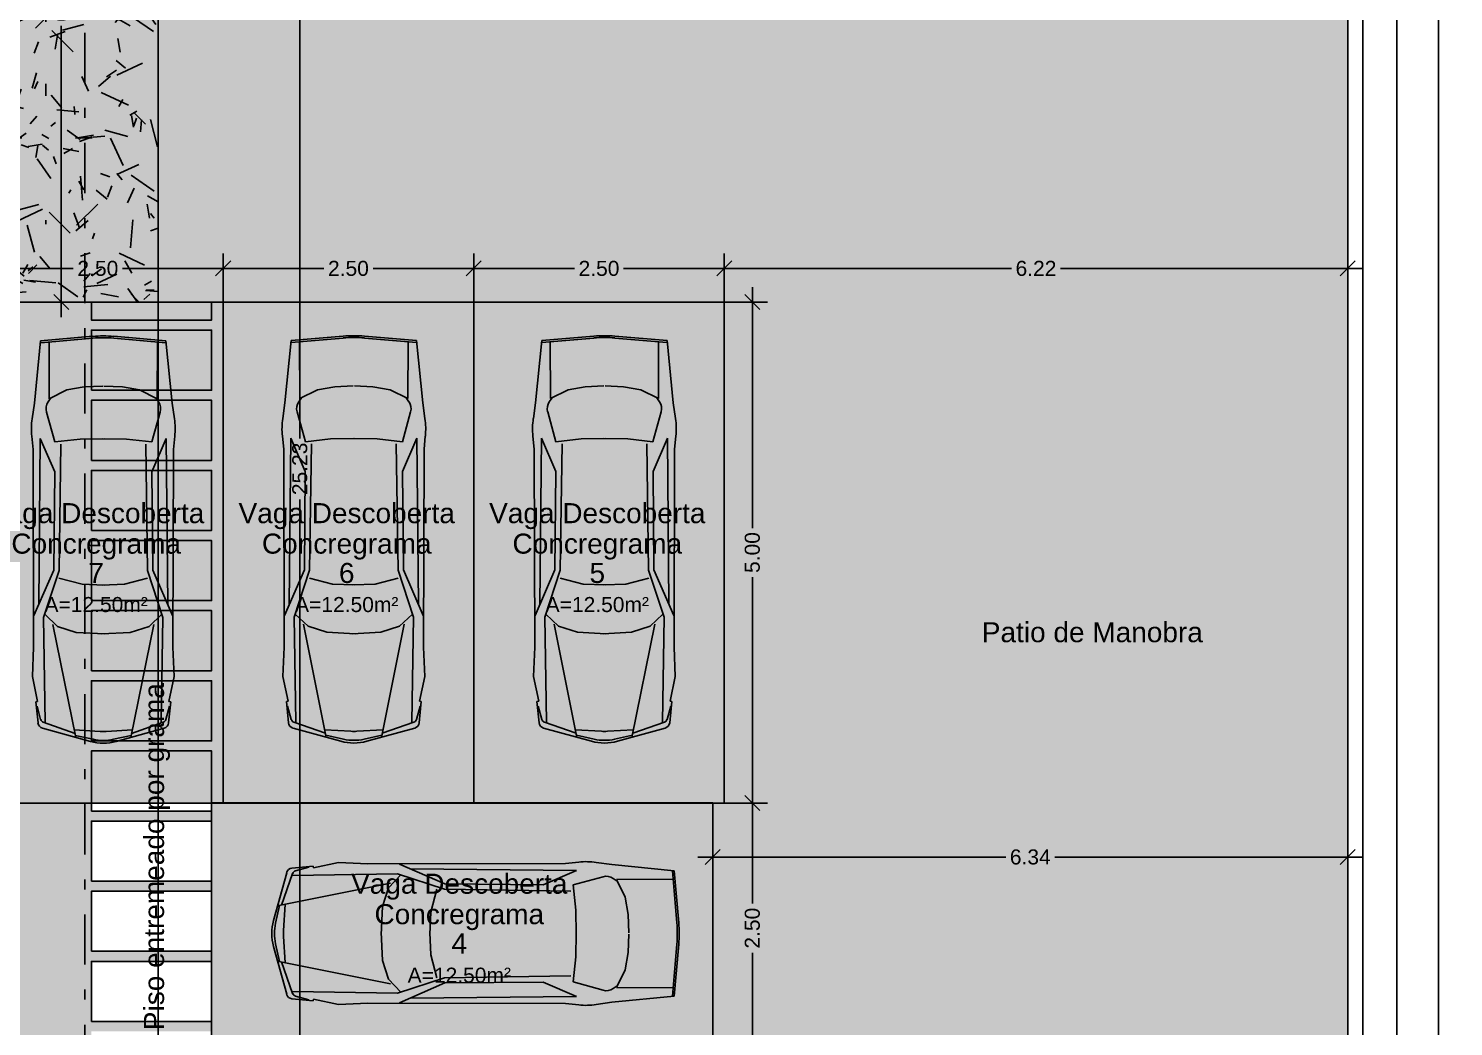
# Model space of a CAD drawing. Extents: x -120 to 1117, y 5 to 675.
# Drawn here: x 20.43 to 34.64, y 103.05 to 113.01 of the extents above; entities that cross this region are included whole.
import ezdxf
from ezdxf.enums import TextEntityAlignment as Align

# ---------------------------------------------------------------- set-up
doc = ezdxf.new("R2010")
doc.units = 0
doc.header["$MEASUREMENT"] = 0
doc.linetypes.add('DASHDOT', pattern=[1, 0.5, -0.25, 0, -0.25])
doc.linetypes.add('HIDDEN', pattern=[0.375, 0.25, -0.125])
doc.layers.get('0').update_dxf_attribs({"linetype": 'CONTINUOUS'})
doc.layers.get('DEFPOINTS').update_dxf_attribs({"linetype": 'CONTINUOUS'})
for name, color, linetype in [('cota', 1, 'CONTINUOUS'), ('moveis', 253, 'CONTINUOUS'), ('muro', 6, 'CONTINUOUS'), ('piso', 4, 'CONTINUOUS'), ('projecao', 4, 'HIDDEN'), ('texto', 7, 'CONTINUOUS'), ('vegetacao', 82, 'CONTINUOUS')]:
    doc.layers.add(name, color=color, linetype=linetype)
doc.styles.get("Standard").update_dxf_attribs({"font": 'arial.ttf'})
doc.dimstyles.new('cotass', dxfattribs={"dimtxt": 0.15, "dimasz": 0.15, "dimexe": 0.15, "dimexo": 0, "dimgap": 0.05, "dimtad": 0, "dimzin": 4, "dimdsep": 46, "dimtxsty": 'Standard', "dimblk": 'OBLIQUE', "dimcen": 0, "dimdle": 0.15, "dimclrd": 256, "dimclrt": 4, "dimadec": 0, "dimazin": 1, "dimtfac": 1, "dimtix": 1, "dimtofl": 0, "dimtmove": 0, "dimatfit": 3, "dimldrblk": 'OPEN30', "dimfxl": 0, "dimtolj": 1, "dimtzin": 0, "dimlwd": -1, "dimarcsym": 0})
pattern_1 = [(0, (1.44, 0.96), (0.88, 1.52), [0.08, -1.34, 0.06, -0.58, 0.12, -1.42]), (5, (0.54, 1.68), (0.787509, 1.554551), [0.16, -1.34, 0.12, -0.58, 0.24, -1.42]), (10, (1.06, 1.78), (0.53784, 1.902295), [0.14, -0.34, 0.18, -1.06, 0.1, -1.32]), (15, (0.7, 1.96), (0.450046, 1.797737), [0.28, -0.34, 0.3, -1.06, 0.22, -1.32]), (20, (0.86, 1.14), (0.889806, 1.473175), [0.16, -1.1, 0.14, -0.82, 0.1, -0.64]), (25, (1.14, 0.86), (0.9972314, 1.458057), [0.22, -1.1, 0.28, -0.82, 0.24, -0.64]), (30, (1.44, 1.02), (-0.146462, 1.69368), [0.1, -0.66, 0.08, -0.98, 0.06, -1.3]), (35, (0.54, 0.3), (0.148824, 1.9842), [0.22, -0.66, 0.16, -0.98, 0.12, -1.3]), (40, (0.88, 1.46), (0.225573, 1.442469), [0.08, -0.88, 0.06, -0.56, 0.16, -1.02]), (45, (0.88, 0.74), (-0.410122, 1.965757), [0.16, -0.88, 0.12, -0.56, 0.3, -1.02]), (50, (1.18, 0.74), (-0.534986, 1.571557), [0.04, -0.74, 0.1, -1.22, 0.12, -0.62]), (60, (1.24, 0.88), (-0.663154, 1.491384), [0.1, -0.82, 0.04, -0.96, 0.08, -0.74]), (65, (0.52, 0.88), (-0.486328, 2.080453), [0.22, -0.82, 0.08, -0.96, 0.16, -0.74]), (70, (1.02, 0.64), (-0.732615, 1.437246), [0.06, -0.38, 0.12, -0.64, 0.08, -0.88]), (75, (0.3, 0.46), (-1.550558, 1.554275), [0.12, -0.38, 0.24, -0.64, 0.16, -0.88]), (80, (1.12, 1.82), (-1.390436, 1.09813), [0.14, -0.88, 0.06, -1.04, 0.12, -0.98]), (85, (1.3, 0.38), (-1.660168, 0.988455), [0.28, -0.88, 0.12, -1.04, 0.24, -0.98]), (90, (1.24, 0.96), (-1.76, 0.74), [0.12, -0.62, 0.08, -1.22, 0.04, -1.24]), (95, (0.52, 1.68), (-1.88055, 1.30105), [0.24, -0.62, 0.08, -1.22, 0.08, -1.24]), (100, (0.92, 1.58), (-1.653143, 0.967635), [0.14, -0.78, 0.12, -0.64, 0.14, -1.46]), (105, (1.28, 1.94), (-1.731187, 0.819872), [0.28, -0.78, 0.24, -0.64, 0.28, -1.46]), (110, (0.78, 0.44), (-1.602936, 0.544608), [0.16, -0.52, 0.08, -1.06, 0.12, -1.16]), (115, (1.86, 0.44), (-1.644302, 0.40283), [0.3, -0.52, 0.16, -1.06, 0.24, -1.16]), (120, (0.24, 0.68), (-1.911, 0.189948), [0.1, -1.34, 0.12, -0.62, 0.14, -0.82]), (125, (0.42, 0.86), (-2.170974, 0.066875), [0.22, -1.34, 0.24, -0.62, 0.28, -0.82]), (130, (0.68, 0.24), (-1.860718, 0.475107), [0.06, -0.44, 0.08, -0.86, 0.16, -1.12]), (135, (0.86, 0.42), (-2.149605, 0.311127), [0.12, -0.44, 0.16, -0.86, 0.3, -1.12]), (140, (0.08, 1.84), (-1.470646, -0.228038), [0.12, -0.72, 0.14, -0.62, 0.08, -0.84]), (145, (0.88, 0.58), (-1.548418, -0.502793), [0.24, -0.72, 0.28, -0.62, 0.16, -0.84]), (150, (1.74, 0.12), (-1.3655, -0.805115), [0.08, -0.56, 0.16, -1.24, 0.14, -1.14]), (155, (1.56, 1.22), (-1.77954, -0.692849), [0.16, -0.56, 0.3, -1.24, 0.28, -1.14]), (160, (0.42, 1.24), (-1.586007, -1.082858), [0.12, -0.84, 0.1, -0.76, 0.08, -1.22]), (165, (0.24, 0.52), (-1.706049, -1.344246), [0.24, -0.84, 0.22, -0.76, 0.16, -1.22]), (170, (0.54, 0.76), (-1.437627, -1.127488), [0.18, -0.66, 0.12, -0.9, 0.16, -0.88]), (175, (1.44, 1.66), (-1.365265, -1.607125), [0.22, -0.66, 0.24, -0.9, 0.26, -0.88])]

# ---------------------------------------------------------------- blocks, each defined once
blk = doc.blocks.new('_Oblique')
at = {"color": 0, "linetype": 'ByBlock', "lineweight": -2}
blk.add_line((-0.5, -0.5), (0.5, 0.5), dxfattribs=at)
blk = doc.blocks.new('*D75')
at = {"layer": 'cota', "transparency": 16777216}
for p, q in [((23.134, 121.384), (23.134, 108.923)), ((23.134, 95.854), (23.134, 108.314))]:
    blk.add_line(p, q, dxfattribs=at)
at = {"layer": 'cota', "color": 0, "lineweight": -2, "transparency": 16777216}
for p, q in [((22.849, 121.234), (23.284, 121.234)), ((22.849, 96.004), (23.284, 96.004))]:
    blk.add_line(p, q, dxfattribs=at)
at = {"layer": 'DEFPOINTS', "color": 0, "transparency": 16777216}
for p in [(22.849, 121.234), (23.134, 121.234), (22.849, 96.004)]:
    blk.add_point(p, dxfattribs=at)
at = {"layer": 'cota', "transparency": 16777216, "xscale": 0.15, "yscale": 0.15, "zscale": 0.15}
for p, rotation in [((23.134, 121.234), 90), ((23.134, 96.004), 270)]:
    blk.add_blockref('_Oblique', p, dxfattribs=dict(at, rotation=rotation))
at = {"layer": 'cota', "color": 4, "transparency": 16777216, "insert": (23.134, 108.619), "char_height": 0.15, "attachment_point": 5, "rotation": 90}
blk.add_mtext('\\A1;25.23', dxfattribs=at)
blk = doc.blocks.new('_Open30')
at = {"color": 0, "linetype": 'ByBlock', "lineweight": -2}
for p, q in [((-1, 0.268), (0, 0)), ((0, 0), (-1, -0.268)), ((0, 0), (-1, 0))]:
    blk.add_line(p, q, dxfattribs=at)
blk = doc.blocks.new('*D472')
at = {"layer": 'cota', "transparency": 16777216}
for p, q in [((34.078, 121.234), (34.078, 98.81)), ((34.078, 75.774), (34.078, 98.198))]:
    blk.add_line(p, q, dxfattribs=at)
at = {"layer": 'cota', "color": 0, "lineweight": -2, "transparency": 16777216}
for p, q in [((33.589, 121.084), (34.228, 121.084)), ((33.589, 75.924), (34.228, 75.924))]:
    blk.add_line(p, q, dxfattribs=at)
at = {"layer": 'DEFPOINTS', "color": 0, "transparency": 16777216}
for p in [(33.589, 121.084), (34.078, 121.084), (33.589, 75.924)]:
    blk.add_point(p, dxfattribs=at)
at = {"layer": 'cota', "transparency": 16777216, "xscale": 0.15, "yscale": 0.15, "zscale": 0.15}
for p, rotation in [((34.078, 121.084), 90), ((34.078, 75.924), 270)]:
    blk.add_blockref('_Oblique', p, dxfattribs=dict(at, rotation=rotation))
at = {"layer": 'cota', "color": 4, "transparency": 16777216, "insert": (34.078, 98.504), "char_height": 0.15, "attachment_point": 5, "rotation": 90}
blk.add_mtext('\\A1;45.16', dxfattribs=at)
blk = doc.blocks.new('*D473')
at = {"layer": 'cota', "transparency": 16777216}
for p, q in [((34.494, 121.384), (34.494, 98.87)), ((34.494, 75.774), (34.494, 98.287))]:
    blk.add_line(p, q, dxfattribs=at)
at = {"layer": 'cota', "color": 0, "lineweight": -2, "transparency": 16777216}
for p, q in [((33.739, 121.234), (34.644, 121.234)), ((33.739, 75.924), (34.644, 75.924))]:
    blk.add_line(p, q, dxfattribs=at)
at = {"layer": 'DEFPOINTS', "color": 0, "transparency": 16777216}
for p in [(33.739, 121.234), (34.494, 121.234), (33.739, 75.924)]:
    blk.add_point(p, dxfattribs=at)
at = {"layer": 'cota', "transparency": 16777216, "xscale": 0.15, "yscale": 0.15, "zscale": 0.15}
for p, rotation in [((34.494, 121.234), 90), ((34.494, 75.924), 270)]:
    blk.add_blockref('_Oblique', p, dxfattribs=dict(at, rotation=rotation))
at = {"layer": 'cota', "color": 4, "transparency": 16777216, "insert": (34.494, 98.579), "char_height": 0.15, "attachment_point": 5, "rotation": 90}
blk.add_mtext('\\A1;45.31', dxfattribs=at)
blk = doc.blocks.new('*D1069')
at = {"layer": 'cota', "transparency": 16777216}
for p, q in [((20.753, 116.434), (20.753, 113.529)), ((20.753, 110.134), (20.753, 113.039))]:
    blk.add_line(p, q, dxfattribs=at)
at = {"layer": 'cota', "color": 0, "lineweight": -2, "transparency": 16777216}
for p, q in [((20.469, 116.284), (20.903, 116.284)), ((20.469, 110.284), (20.903, 110.284))]:
    blk.add_line(p, q, dxfattribs=at)
at = {"layer": 'DEFPOINTS', "color": 0, "transparency": 16777216}
for p in [(20.469, 116.284), (20.469, 110.284), (20.753, 110.284)]:
    blk.add_point(p, dxfattribs=at)
at = {"layer": 'cota', "transparency": 16777216, "xscale": 0.15, "yscale": 0.15, "zscale": 0.15}
for p, rotation in [((20.753, 116.284), 90), ((20.753, 110.284), 270)]:
    blk.add_blockref('_Oblique', p, dxfattribs=dict(at, rotation=rotation))
at = {"layer": 'cota', "color": 4, "transparency": 16777216, "insert": (20.753, 113.284), "char_height": 0.15, "attachment_point": 5, "rotation": 90}
blk.add_mtext('\\A1;6.00', dxfattribs=at)
blk = doc.blocks.new('*D1073')
at = {"layer": 'cota', "color": 0, "lineweight": -2, "transparency": 16777216}
for p, q in [((19.869, 110.284), (19.869, 110.769)), ((22.369, 110.284), (22.369, 110.769))]:
    blk.add_line(p, q, dxfattribs=at)
at = {"layer": 'cota', "transparency": 16777216}
for p, q in [((19.719, 110.619), (20.874, 110.619)), ((22.519, 110.619), (21.365, 110.619))]:
    blk.add_line(p, q, dxfattribs=at)
at = {"layer": 'DEFPOINTS', "color": 0, "transparency": 16777216}
for p in [(22.369, 110.619), (19.869, 110.284), (22.369, 110.284)]:
    blk.add_point(p, dxfattribs=at)
at = {"layer": 'cota', "transparency": 16777216, "xscale": 0.15, "yscale": 0.15, "zscale": 0.15, "rotation": 180}
blk.add_blockref('_Oblique', (19.869, 110.619), dxfattribs=at)
at = {"layer": 'cota', "transparency": 16777216, "xscale": 0.15, "yscale": 0.15, "zscale": 0.15}
blk.add_blockref('_Oblique', (22.369, 110.619), dxfattribs=at)
at = {"layer": 'cota', "color": 4, "transparency": 16777216, "insert": (21.119, 110.619), "char_height": 0.15, "attachment_point": 5}
blk.add_mtext('\\A1;2.50', dxfattribs=at)
blk = doc.blocks.new('*D1074')
at = {"layer": 'cota', "color": 0, "lineweight": -2, "transparency": 16777216}
for p, q in [((22.369, 110.284), (22.369, 110.769)), ((24.869, 110.284), (24.869, 110.769))]:
    blk.add_line(p, q, dxfattribs=at)
at = {"layer": 'cota', "transparency": 16777216}
for p, q in [((22.219, 110.619), (23.374, 110.619)), ((25.019, 110.619), (23.865, 110.619))]:
    blk.add_line(p, q, dxfattribs=at)
at = {"layer": 'DEFPOINTS', "color": 0, "transparency": 16777216}
for p in [(24.869, 110.619), (22.369, 110.284), (24.869, 110.284)]:
    blk.add_point(p, dxfattribs=at)
at = {"layer": 'cota', "transparency": 16777216, "xscale": 0.15, "yscale": 0.15, "zscale": 0.15, "rotation": 180}
blk.add_blockref('_Oblique', (22.369, 110.619), dxfattribs=at)
at = {"layer": 'cota', "transparency": 16777216, "xscale": 0.15, "yscale": 0.15, "zscale": 0.15}
blk.add_blockref('_Oblique', (24.869, 110.619), dxfattribs=at)
at = {"layer": 'cota', "color": 4, "transparency": 16777216, "insert": (23.619, 110.619), "char_height": 0.15, "attachment_point": 5}
blk.add_mtext('\\A1;2.50', dxfattribs=at)
blk = doc.blocks.new('*D1075')
at = {"layer": 'cota', "color": 0, "lineweight": -2, "transparency": 16777216}
for p, q in [((24.869, 110.284), (24.869, 110.769)), ((27.369, 110.284), (27.369, 110.769))]:
    blk.add_line(p, q, dxfattribs=at)
at = {"layer": 'cota', "transparency": 16777216}
for p, q in [((24.719, 110.619), (25.874, 110.619)), ((27.519, 110.619), (26.365, 110.619))]:
    blk.add_line(p, q, dxfattribs=at)
at = {"layer": 'DEFPOINTS', "color": 0, "transparency": 16777216}
for p in [(27.369, 110.619), (24.869, 110.284), (27.369, 110.284)]:
    blk.add_point(p, dxfattribs=at)
at = {"layer": 'cota', "transparency": 16777216, "xscale": 0.15, "yscale": 0.15, "zscale": 0.15, "rotation": 180}
blk.add_blockref('_Oblique', (24.869, 110.619), dxfattribs=at)
at = {"layer": 'cota', "transparency": 16777216, "xscale": 0.15, "yscale": 0.15, "zscale": 0.15}
blk.add_blockref('_Oblique', (27.369, 110.619), dxfattribs=at)
at = {"layer": 'cota', "color": 4, "transparency": 16777216, "insert": (26.119, 110.619), "char_height": 0.15, "attachment_point": 5}
blk.add_mtext('\\A1;2.50', dxfattribs=at)
blk = doc.blocks.new('*D1076')
at = {"layer": 'cota', "transparency": 16777216}
for p, q in [((27.649, 110.434), (27.649, 108.028)), ((27.649, 105.134), (27.649, 107.539))]:
    blk.add_line(p, q, dxfattribs=at)
at = {"layer": 'cota', "color": 0, "lineweight": -2, "transparency": 16777216}
for p, q in [((27.369, 110.284), (27.799, 110.284)), ((27.369, 105.284), (27.799, 105.284))]:
    blk.add_line(p, q, dxfattribs=at)
at = {"layer": 'DEFPOINTS', "color": 0, "transparency": 16777216}
for p in [(27.369, 110.284), (27.649, 110.284), (27.369, 105.284)]:
    blk.add_point(p, dxfattribs=at)
at = {"layer": 'cota', "transparency": 16777216, "xscale": 0.15, "yscale": 0.15, "zscale": 0.15}
for p, rotation in [((27.649, 110.284), 90), ((27.649, 105.284), 270)]:
    blk.add_blockref('_Oblique', p, dxfattribs=dict(at, rotation=rotation))
at = {"layer": 'cota', "color": 4, "transparency": 16777216, "insert": (27.649, 107.784), "char_height": 0.15, "attachment_point": 5, "rotation": 90}
blk.add_mtext('\\A1;5.00', dxfattribs=at)
blk = doc.blocks.new('*D1077')
at = {"layer": 'cota', "transparency": 16777216}
for p, q in [((27.649, 105.434), (27.649, 104.281)), ((27.649, 102.636), (27.649, 103.789))]:
    blk.add_line(p, q, dxfattribs=at)
at = {"layer": 'cota', "color": 0, "lineweight": -2, "transparency": 16777216}
for p, q in [((27.369, 105.284), (27.799, 105.284)), ((27.254, 102.786), (27.799, 102.786))]:
    blk.add_line(p, q, dxfattribs=at)
at = {"layer": 'DEFPOINTS', "color": 0, "transparency": 16777216}
for p in [(27.369, 105.284), (27.254, 102.786), (27.649, 102.786)]:
    blk.add_point(p, dxfattribs=at)
at = {"layer": 'cota', "transparency": 16777216, "xscale": 0.15, "yscale": 0.15, "zscale": 0.15}
for p, rotation in [((27.649, 105.284), 90), ((27.649, 102.786), 270)]:
    blk.add_blockref('_Oblique', p, dxfattribs=dict(at, rotation=rotation))
at = {"layer": 'cota', "color": 4, "transparency": 16777216, "insert": (27.649, 104.035), "char_height": 0.15, "attachment_point": 5, "rotation": 90}
blk.add_mtext('\\A1;2.50', dxfattribs=at)
blk = doc.blocks.new('*D1081')
at = {"layer": 'cota', "color": 0, "lineweight": -2, "transparency": 16777216}
for p, q in [((27.369, 110.284), (27.369, 110.769)), ((33.589, 109.232), (33.589, 110.769))]:
    blk.add_line(p, q, dxfattribs=at)
at = {"layer": 'cota', "transparency": 16777216}
for p, q in [((27.219, 110.619), (30.235, 110.619)), ((33.739, 110.619), (30.724, 110.619))]:
    blk.add_line(p, q, dxfattribs=at)
at = {"layer": 'DEFPOINTS', "color": 0, "transparency": 16777216}
for p in [(33.589, 110.619), (27.369, 110.284), (33.589, 109.232)]:
    blk.add_point(p, dxfattribs=at)
at = {"layer": 'cota', "transparency": 16777216, "xscale": 0.15, "yscale": 0.15, "zscale": 0.15, "rotation": 180}
blk.add_blockref('_Oblique', (27.369, 110.619), dxfattribs=at)
at = {"layer": 'cota', "transparency": 16777216, "xscale": 0.15, "yscale": 0.15, "zscale": 0.15}
blk.add_blockref('_Oblique', (33.589, 110.619), dxfattribs=at)
at = {"layer": 'cota', "color": 4, "transparency": 16777216, "insert": (30.479, 110.619), "char_height": 0.15, "attachment_point": 5}
blk.add_mtext('\\A1;6.22', dxfattribs=at)
blk = doc.blocks.new('*D1082')
at = {"layer": 'cota', "color": 0, "lineweight": -2, "transparency": 16777216}
for p, q in [((27.254, 105.286), (27.254, 104.595)), ((33.589, 105.069), (33.589, 104.595))]:
    blk.add_line(p, q, dxfattribs=at)
at = {"layer": 'cota', "transparency": 16777216}
for p, q in [((27.104, 104.745), (30.177, 104.745)), ((33.739, 104.745), (30.667, 104.745))]:
    blk.add_line(p, q, dxfattribs=at)
at = {"layer": 'DEFPOINTS', "color": 0, "transparency": 16777216}
for p in [(27.254, 105.286), (33.589, 105.069), (33.589, 104.745)]:
    blk.add_point(p, dxfattribs=at)
at = {"layer": 'cota', "transparency": 16777216, "xscale": 0.15, "yscale": 0.15, "zscale": 0.15, "rotation": 180}
blk.add_blockref('_Oblique', (27.254, 104.745), dxfattribs=at)
at = {"layer": 'cota', "transparency": 16777216, "xscale": 0.15, "yscale": 0.15, "zscale": 0.15}
blk.add_blockref('_Oblique', (33.589, 104.745), dxfattribs=at)
at = {"layer": 'cota', "color": 4, "transparency": 16777216, "insert": (30.422, 104.745), "char_height": 0.15, "attachment_point": 5}
blk.add_mtext('\\A1;6.34', dxfattribs=at)

msp = doc.modelspace()

# ---------------------------------------------------------------- hatches: boundary and pattern name
at = {"layer": 'vegetacao'}
h = msp.add_hatch(dxfattribs=at)
h.set_pattern_fill('ANGLE', color=256, scale=2, style=0)
h.set_pattern_definition([(0, (0, 0), (0, 0.55), [0.4, -0.15]), (90, (0, 0), (-0.55, 3e-17), [0.4, -0.15])])
edge = h.paths.add_edge_path()
edge.add_line((33.589, 75.924), (33.589, 116.284))
edge.add_line((33.589, 116.284), (9.869, 116.284))
edge.add_line((9.869, 116.284), (9.869, 110.284))
edge.add_line((9.869, 110.284), (27.589, 110.284))
edge.add_arc((27.589, 107.284), 3, 0, 90, ccw=False)
edge.add_line((30.589, 107.284), (30.589, 75.924))
edge.add_line((30.589, 75.924), (33.589, 75.924))
edge = h.paths.add_edge_path(flags=17)
edge.add_line((27.369, 110.284), (27.589, 110.284))
edge.add_arc((27.589, 107.284), 3, 0, 90, ccw=False)
edge.add_line((30.589, 107.284), (30.589, 93.874))
edge.add_line((30.589, 93.874), (24.899, 93.874))
edge.add_line((24.899, 93.874), (24.899, 91.544))
edge.add_line((24.899, 91.544), (22.849, 91.544))
edge.add_line((22.849, 91.544), (22.849, 95.286))
edge.add_line((22.849, 95.286), (27.849, 95.286))
edge.add_line((27.849, 95.286), (27.849, 97.786))
edge.add_line((27.849, 97.786), (27.254, 97.786))
edge.add_line((27.254, 97.786), (27.254, 105.284))
edge.add_line((27.254, 105.284), (27.369, 105.284))
edge.add_line((27.369, 105.284), (27.369, 110.284))
h.paths.add_polyline_path([(22.849, 95.286), (22.849, 97.786), (27.849, 97.786), (27.849, 95.286)], flags=16)
h.paths.add_polyline_path([(22.254, 97.786), (22.254, 100.286), (27.254, 100.286), (27.254, 97.786)], flags=17)
h.paths.add_polyline_path([(22.254, 100.286), (22.254, 102.786), (27.254, 102.786), (27.254, 100.286)], flags=17)
h.paths.add_polyline_path([(22.254, 102.786), (22.254, 105.286), (27.254, 105.286), (27.254, 102.786)], flags=17)
h.paths.add_polyline_path([(27.369, 105.284), (24.869, 105.284), (24.869, 110.284), (27.369, 110.284)], flags=16)
h.paths.add_polyline_path([(24.869, 105.284), (22.369, 105.284), (22.369, 110.284), (24.869, 110.284)], flags=17)
h.paths.add_polyline_path([(22.369, 105.284), (19.869, 105.284), (19.869, 110.284), (22.369, 110.284)], flags=17)
h.paths.add_polyline_path([(19.869, 105.284), (17.369, 105.284), (17.369, 110.284), (19.869, 110.284)], flags=17)
h.paths.add_polyline_path([(17.369, 105.284), (14.869, 105.284), (14.869, 110.284), (17.369, 110.284)], flags=17)
h.paths.add_polyline_path([(14.869, 105.284), (12.369, 105.284), (12.369, 110.284), (14.869, 110.284)], flags=17)
h = msp.add_hatch(dxfattribs=at)
h.set_pattern_fill('TRACOS2', color=256, scale=2, style=0)
h.set_pattern_definition(pattern_1)
h.paths.add_polyline_path([(21.719, 116.284), (9.869, 116.284), (9.869, 110.284), (12.369, 110.284), (21.719, 110.284)])
h = msp.add_hatch(dxfattribs=at)
h.set_pattern_fill('TRACOS2', color=256, scale=2, style=0)
h.set_pattern_definition(pattern_1)
h.paths.add_polyline_path([(33.589, 116.284), (21.719, 116.284), (21.719, 110.284), (27.589, 110.284, -0.414214), (30.589, 107.284), (30.589, 76.199), (31.889, 76.199), (31.889, 76.149), (30.589, 76.149), (30.589, 75.924), (33.589, 75.924)])
h = msp.add_hatch(dxfattribs=at)
h.set_pattern_fill('TRACOS2', color=256, scale=2, style=0)
h.set_pattern_definition(pattern_1)
h.paths.add_polyline_path([(30.589, 107.284, 0.414214), (27.589, 110.284), (22.254, 110.284), (22.254, 110.104), (21.719, 110.104), (21.719, 110.004), (22.254, 110.004), (22.254, 109.404), (21.719, 109.404), (21.719, 109.304), (22.254, 109.304), (22.254, 108.704), (21.719, 108.704), (21.719, 108.604), (22.254, 108.604), (22.254, 108.004), (21.719, 108.004), (21.719, 107.904), (22.254, 107.904), (22.254, 107.304), (21.719, 107.304), (21.719, 107.204), (22.254, 107.204), (22.254, 106.604), (21.719, 106.604), (21.719, 106.504), (22.254, 106.504), (22.254, 105.904), (21.719, 105.904), (21.719, 105.804), (22.254, 105.804), (22.254, 105.204), (21.719, 105.204), (21.719, 105.104), (22.254, 105.104), (22.254, 104.504), (21.719, 104.504), (21.719, 104.404), (22.254, 104.404), (22.254, 103.804), (21.719, 103.804), (21.719, 103.704), (22.254, 103.704), (22.254, 103.104), (21.719, 103.104), (21.719, 103.004), (22.254, 103.004), (22.254, 102.404), (21.719, 102.404), (21.719, 102.304), (22.254, 102.304), (22.254, 101.704), (21.719, 101.704), (21.719, 101.604), (22.254, 101.604), (22.254, 101.004), (21.719, 101.004), (21.719, 100.904), (22.254, 100.904), (22.254, 100.304), (21.719, 100.304), (21.719, 100.204), (22.254, 100.204), (22.254, 99.604), (21.719, 99.604), (21.719, 99.504), (22.254, 99.504), (22.254, 98.904), (21.719, 98.904), (21.719, 98.804), (22.254, 98.804), (22.254, 98.204), (21.719, 98.204), (21.719, 98.104), (22.254, 98.104), (22.254, 97.504), (21.719, 97.504), (21.719, 97.404), (22.254, 97.404), (22.254, 96.804), (21.719, 96.804), (21.719, 96.704), (22.254, 96.704), (22.254, 96.104), (21.719, 96.104), (21.719, 96.004), (22.849, 96.004), (22.849, 95.804), (22.849, 91.544), (24.899, 91.544), (24.899, 93.874), (30.589, 93.874)])
h.paths.add_polyline_path([(24.298, 94.59, -0.414176), (24.537, 94.352, -0.414204), (24.624, 94.026, -0.41425), (24.537, 93.699, -0.414199), (24.298, 93.461, -0.414161), (23.972, 93.373, -0.414161), (23.646, 93.461, -0.414199), (23.407, 93.699, -0.414204), (23.32, 94.026, -0.414204), (23.407, 94.352, -0.414176), (23.646, 94.59, -0.414178), (23.972, 94.678, -0.414224)], flags=16)
h.paths.add_polyline_path([(24.298, 92.831, -0.414176), (24.537, 92.592, -0.414204), (24.624, 92.266, -0.414264), (24.537, 91.94, -0.567356), (24.298, 92.001, -0.414148), (23.972, 91.914, -0.41415), (23.646, 92.001, -0.567359), (23.407, 91.94, -0.414218), (23.32, 92.266, -0.414204), (23.407, 92.592, -0.414176), (23.646, 92.831, -0.414178), (23.972, 92.919, -0.414224)], flags=16)
h.paths.add_polyline_path([(21.054, 105.804), (21.719, 105.804), (21.719, 105.904), (21.054, 105.904), (21.054, 106.504), (21.719, 106.504), (21.719, 106.604), (21.054, 106.604), (21.054, 107.204), (21.719, 107.204), (21.719, 107.304), (21.054, 107.304), (21.054, 107.904), (21.719, 107.904), (21.719, 108.004), (21.054, 108.004), (21.054, 108.604), (21.719, 108.604), (21.719, 108.704), (21.054, 108.704), (21.054, 109.304), (21.719, 109.304), (21.719, 109.404), (21.054, 109.404), (21.054, 110.004), (21.719, 110.004), (21.719, 110.104), (21.054, 110.104), (21.054, 110.284), (12.369, 110.284), (12.369, 105.284), (9.869, 105.284), (9.869, 96.004), (10.869, 96.004), (21.719, 96.004), (21.719, 96.104), (21.054, 96.104), (21.054, 96.704), (21.719, 96.704), (21.719, 96.804), (21.054, 96.804), (21.054, 97.404), (21.719, 97.404), (21.719, 97.504), (21.054, 97.504), (21.054, 98.104), (21.719, 98.104), (21.719, 98.204), (21.054, 98.204), (21.054, 98.804), (21.719, 98.804), (21.719, 98.904), (21.054, 98.904), (21.054, 99.504), (21.719, 99.504), (21.719, 99.604), (21.054, 99.604), (21.054, 100.204), (21.719, 100.204), (21.719, 100.304), (21.054, 100.304), (21.054, 100.904), (21.719, 100.904), (21.719, 101.004), (21.054, 101.004), (21.054, 101.604), (21.719, 101.604), (21.719, 101.704), (21.054, 101.704), (21.054, 102.304), (21.719, 102.304), (21.719, 102.404), (21.054, 102.404), (21.054, 103.004), (21.719, 103.004), (21.719, 103.104), (21.054, 103.104), (21.054, 103.704), (21.719, 103.704), (21.719, 103.804), (21.054, 103.804), (21.054, 104.404), (21.719, 104.404), (21.719, 104.504), (21.054, 104.504), (21.054, 105.104), (21.719, 105.104), (21.719, 105.204), (21.054, 105.204)])
h.paths.add_polyline_path([(20.397, 100.529, -1), (14.353, 100.529, -1)], flags=16)
h.paths.add_polyline_path([(19.067, 102.322), (19.238, 102.322, -0.423394), (19.288, 102.27), (19.288, 102.109, -0.406511), (19.172, 101.988), (19.172, 101.437), (19.322, 101.437), (19.322, 101.397), (19.172, 101.397), (19.172, 100.845, -0.406511), (19.288, 100.724), (19.288, 100.563, -0.436482), (19.236, 100.512), (19.067, 100.512, -0.414214), (19.017, 100.562), (19.017, 100.724, -0.406452), (19.132, 100.845), (19.132, 101.397), (18.737, 101.397), (18.737, 100.845, 0.003327), (18.735, 100.845), (18.698, 100.845, 0.405123), (18.581, 100.726), (18.581, 100.562, 0.41421), (18.631, 100.512, 0.000003), (18.631, 100.512, -0.414214), (18.581, 100.562), (18.581, 100.724, -0.406511), (18.697, 100.845), (18.697, 101.397), (18.301, 101.397), (18.301, 100.845, -0.406511), (18.417, 100.724), (18.417, 100.563, -0.436482), (18.365, 100.512), (18.195, 100.512, -0.414214), (18.145, 100.562), (18.145, 100.724, -0.406452), (18.261, 100.845), (18.261, 101.397), (18.111, 101.397), (18.111, 101.437), (18.261, 101.437), (18.261, 101.988, -0.406452), (18.145, 102.109), (18.145, 102.272, -0.414214), (18.195, 102.322), (18.367, 102.322, -0.423394), (18.417, 102.27), (18.417, 102.109, -0.406511), (18.301, 101.988), (18.301, 101.437), (18.697, 101.437), (18.697, 101.988, -0.406511), (18.581, 102.109), (18.581, 102.272, -0.414214), (18.631, 102.322), (18.803, 102.322, -0.414214), (18.853, 102.272, 0.414214), (18.803, 102.322), (18.631, 102.322, 0.414215), (18.581, 102.272, -0.000001), (18.581, 102.272), (18.581, 102.107, 0.405123), (18.698, 101.988), (18.735, 101.988, 0.003327), (18.737, 101.988), (18.737, 101.437), (19.132, 101.437), (19.132, 101.988, -0.406452), (19.017, 102.109), (19.017, 102.272, -0.414214)], flags=0)
h.paths.add_polyline_path([(18.805, 100.512), (18.8, 100.512, 0.022096)], flags=0)
h.paths.add_polyline_path([(16.508, 100.763), (16.508, 100.253), (14.749, 100.253), (14.749, 100.763)], flags=0)
h.paths.add_polyline_path([(15.249, 100.733), (15.249, 100.283), (14.779, 100.283), (14.779, 100.733)], flags=0)
h.paths.add_polyline_path([(17.127, 99.478, 0.161463), (16.864, 99.202), (17.127, 98.656)], flags=0)
h.paths.add_polyline_path([(17.763, 98.656, -1), (16.491, 98.656, -1)], flags=0)
h.paths.add_polyline_path([(17.127, 98.656), (17.127, 98.656), (17.127, 98.656), (17.127, 98.656), (17.127, 98.656)], flags=0)

# ---------------------------------------------------------------- linework, layer by layer
for points in [[(22.369, 105.284), (19.869, 105.284), (19.869, 110.284), (22.369, 110.284)], [(24.869, 105.284), (22.369, 105.284), (22.369, 110.284), (24.869, 110.284)], [(27.369, 105.284), (24.869, 105.284), (24.869, 110.284), (27.369, 110.284)], [(22.254, 102.786), (22.254, 105.286), (27.254, 105.286), (27.254, 102.786)]]:
    msp.add_lwpolyline(points, close=True)
at = {"layer": 'cota', "color": 6, "linetype": 'DASHDOT'}
msp.add_lwpolyline([(20.989, 121.772), (20.989, 71.691)], dxfattribs=at)
at = {"layer": 'moveis'}
for p, q in [((21.068, 109.942), (20.548, 109.897)), ((21.068, 109.923), (20.549, 109.878)), ((21.278, 109.942), (21.798, 109.897)), ((21.278, 109.923), (21.797, 109.878)), ((23.568, 109.944), (23.048, 109.899)), ((23.568, 109.925), (23.049, 109.88)), ((23.778, 109.944), (24.298, 109.899)), ((23.778, 109.925), (24.297, 109.88)), ((26.068, 109.944), (25.548, 109.899)), ((26.068, 109.925), (25.549, 109.88)), ((26.278, 109.944), (26.798, 109.899)), ((26.278, 109.925), (26.797, 109.88)), ((20.548, 109.897), (20.486, 109.275)), ((20.634, 109.319), (20.632, 109.882)), ((21.712, 109.319), (21.714, 109.882)), ((21.798, 109.897), (21.86, 109.275)), ((23.048, 109.899), (22.986, 109.277)), ((23.134, 109.321), (23.132, 109.884)), ((24.212, 109.321), (24.214, 109.884)), ((24.298, 109.899), (24.36, 109.277)), ((25.548, 109.899), (25.486, 109.277)), ((25.634, 109.321), (25.632, 109.884)), ((26.712, 109.321), (26.714, 109.884)), ((26.798, 109.899), (26.86, 109.277)), ((20.634, 109.319), (20.81, 109.407)), ((20.81, 109.407), (20.982, 109.437)), ((20.982, 109.437), (21.167, 109.444)), ((21.364, 109.437), (21.179, 109.444)), ((21.536, 109.407), (21.364, 109.437)), ((21.712, 109.319), (21.536, 109.407)), ((23.134, 109.321), (23.31, 109.409)), ((23.31, 109.409), (23.482, 109.439)), ((23.482, 109.439), (23.667, 109.446)), ((23.864, 109.439), (23.679, 109.446)), ((24.036, 109.409), (23.864, 109.439)), ((24.212, 109.321), (24.036, 109.409)), ((25.634, 109.321), (25.81, 109.409)), ((25.81, 109.409), (25.982, 109.439)), ((25.982, 109.439), (26.167, 109.446)), ((26.364, 109.439), (26.179, 109.446)), ((26.536, 109.409), (26.364, 109.439)), ((26.712, 109.321), (26.536, 109.409)), ((20.486, 109.275), (20.464, 109.119)), ((20.623, 109.287), (20.65, 109.327)), ((21.723, 109.287), (21.696, 109.327)), ((21.86, 109.275), (21.882, 109.119)), ((22.986, 109.277), (22.964, 109.121)), ((23.123, 109.289), (23.15, 109.329)), ((24.223, 109.289), (24.196, 109.329)), ((24.36, 109.277), (24.382, 109.121)), ((25.486, 109.277), (25.464, 109.121)), ((25.623, 109.289), (25.65, 109.329)), ((26.723, 109.289), (26.696, 109.329)), ((26.86, 109.277), (26.882, 109.121)), ((20.689, 108.889), (20.607, 109.186)), ((21.657, 108.889), (21.739, 109.186)), ((23.189, 108.89), (23.107, 109.188)), ((24.157, 108.89), (24.239, 109.188)), ((25.689, 108.89), (25.607, 109.188)), ((26.657, 108.89), (26.739, 109.188)), ((20.46, 108.944), (20.473, 108.813)), ((20.544, 108.922), (20.529, 107.266)), ((20.688, 108.59), (20.544, 108.922)), ((20.941, 108.916), (20.689, 108.889)), ((21.181, 108.919), (20.941, 108.916)), ((21.165, 108.919), (21.405, 108.916)), ((21.405, 108.916), (21.657, 108.889)), ((21.658, 108.59), (21.802, 108.922)), ((21.802, 108.922), (21.817, 107.266)), ((21.886, 108.944), (21.873, 108.813)), ((22.96, 108.946), (22.973, 108.815)), ((23.044, 108.924), (23.029, 107.267)), ((23.188, 108.592), (23.044, 108.924)), ((23.441, 108.918), (23.189, 108.89)), ((23.681, 108.921), (23.441, 108.918)), ((23.665, 108.921), (23.905, 108.918)), ((23.905, 108.918), (24.157, 108.89)), ((24.158, 108.592), (24.302, 108.924)), ((24.302, 108.924), (24.317, 107.267)), ((24.386, 108.946), (24.373, 108.815)), ((25.46, 108.946), (25.473, 108.815)), ((25.544, 108.924), (25.529, 107.267)), ((25.688, 108.592), (25.544, 108.924)), ((25.941, 108.918), (25.689, 108.89)), ((26.181, 108.921), (25.941, 108.918)), ((26.165, 108.921), (26.405, 108.918)), ((26.405, 108.918), (26.657, 108.89)), ((26.658, 108.592), (26.802, 108.924)), ((26.802, 108.924), (26.817, 107.267)), ((26.886, 108.946), (26.873, 108.815)), ((20.473, 108.813), (20.478, 106.839)), ((20.732, 107.606), (20.75, 108.866)), ((21.614, 107.606), (21.596, 108.866)), ((21.873, 108.813), (21.868, 106.839)), ((22.973, 108.815), (22.978, 106.841)), ((23.232, 107.607), (23.25, 108.868)), ((24.114, 107.607), (24.096, 108.868)), ((24.373, 108.815), (24.368, 106.841)), ((25.473, 108.815), (25.478, 106.841)), ((25.732, 107.607), (25.75, 108.868)), ((26.614, 107.607), (26.596, 108.868)), ((26.873, 108.815), (26.868, 106.841)), ((20.679, 107.608), (20.688, 108.59)), ((21.667, 107.608), (21.658, 108.59)), ((23.179, 107.61), (23.188, 108.592)), ((24.167, 107.61), (24.158, 108.592)), ((25.679, 107.61), (25.688, 108.592)), ((26.667, 107.61), (26.658, 108.592)), ((20.481, 107.156), (20.679, 107.608)), ((20.578, 107.137), (20.732, 107.606)), ((20.961, 107.467), (20.731, 107.528)), ((21.385, 107.467), (21.615, 107.528)), ((21.768, 107.137), (21.614, 107.606)), ((21.865, 107.156), (21.667, 107.608)), ((22.981, 107.157), (23.179, 107.61)), ((23.078, 107.139), (23.232, 107.607)), ((23.461, 107.469), (23.231, 107.529)), ((23.885, 107.469), (24.115, 107.529)), ((24.268, 107.139), (24.114, 107.607)), ((24.365, 107.157), (24.167, 107.61)), ((25.481, 107.157), (25.679, 107.61)), ((25.578, 107.139), (25.732, 107.607)), ((25.961, 107.469), (25.731, 107.529)), ((26.385, 107.469), (26.615, 107.529)), ((26.768, 107.139), (26.614, 107.607)), ((26.865, 107.157), (26.667, 107.61)), ((21.183, 107.458), (20.961, 107.467)), ((21.163, 107.458), (21.385, 107.467)), ((23.683, 107.46), (23.461, 107.469)), ((23.663, 107.46), (23.885, 107.469)), ((26.183, 107.46), (25.961, 107.469)), ((26.163, 107.46), (26.385, 107.469)), ((20.594, 106.088), (20.578, 107.137)), ((20.716, 107.046), (20.589, 107.169)), ((20.898, 105.937), (20.67, 107.067)), ((21.448, 105.937), (21.676, 107.067)), ((21.63, 107.046), (21.757, 107.169)), ((21.752, 106.088), (21.768, 107.137)), ((23.094, 106.09), (23.078, 107.139)), ((23.216, 107.048), (23.089, 107.17)), ((23.398, 105.939), (23.17, 107.069)), ((23.948, 105.939), (24.176, 107.069)), ((24.13, 107.048), (24.257, 107.17)), ((24.252, 106.09), (24.268, 107.139)), ((25.594, 106.09), (25.578, 107.139)), ((25.716, 107.048), (25.589, 107.17)), ((25.898, 105.939), (25.67, 107.069)), ((26.448, 105.939), (26.676, 107.069)), ((26.63, 107.048), (26.757, 107.17)), ((26.752, 106.09), (26.768, 107.139)), ((20.904, 106.987), (20.716, 107.046)), ((21.186, 106.972), (20.904, 106.987)), ((21.16, 106.972), (21.442, 106.987)), ((21.442, 106.987), (21.63, 107.046)), ((23.404, 106.989), (23.216, 107.048)), ((23.686, 106.973), (23.404, 106.989)), ((23.66, 106.973), (23.942, 106.989)), ((23.942, 106.989), (24.13, 107.048)), ((25.904, 106.989), (25.716, 107.048)), ((26.186, 106.973), (25.904, 106.989)), ((26.16, 106.973), (26.442, 106.989)), ((26.442, 106.989), (26.63, 107.048)), ((20.478, 106.839), (20.466, 106.546)), ((21.868, 106.839), (21.88, 106.546)), ((22.978, 106.841), (22.966, 106.548)), ((24.368, 106.841), (24.38, 106.548)), ((25.478, 106.841), (25.466, 106.548)), ((26.868, 106.841), (26.88, 106.548)), ((20.466, 106.546), (20.518, 106.298)), ((21.88, 106.546), (21.828, 106.298)), ((22.966, 106.548), (23.018, 106.3)), ((24.38, 106.548), (24.328, 106.3)), ((25.466, 106.548), (25.518, 106.3)), ((26.88, 106.548), (26.828, 106.3)), ((20.518, 106.298), (20.5, 106.294)), ((20.5, 106.294), (20.522, 106.083)), ((20.548, 106.117), (20.512, 106.251)), ((21.798, 106.117), (21.834, 106.251)), ((21.846, 106.294), (21.824, 106.083)), ((21.828, 106.298), (21.846, 106.294)), ((23.018, 106.3), (23, 106.296)), ((23, 106.296), (23.022, 106.085)), ((23.048, 106.119), (23.012, 106.252)), ((24.298, 106.119), (24.334, 106.252)), ((24.346, 106.296), (24.324, 106.085)), ((24.328, 106.3), (24.346, 106.296)), ((25.518, 106.3), (25.5, 106.296)), ((25.5, 106.296), (25.522, 106.085)), ((25.548, 106.119), (25.512, 106.252)), ((26.798, 106.119), (26.834, 106.252)), ((26.846, 106.296), (26.824, 106.085)), ((26.828, 106.3), (26.846, 106.296)), ((20.891, 105.979), (20.574, 106.09)), ((21.455, 105.979), (21.772, 106.09)), ((23.391, 105.981), (23.074, 106.092)), ((23.955, 105.981), (24.272, 106.092)), ((25.891, 105.981), (25.574, 106.092)), ((26.455, 105.981), (26.772, 106.092)), ((20.566, 106.03), (21.044, 105.899)), ((21.143, 105.999), (20.882, 106.015)), ((20.894, 105.958), (21.071, 105.92)), ((21.203, 105.999), (21.464, 106.015)), ((21.452, 105.958), (21.275, 105.92)), ((21.78, 106.03), (21.302, 105.899)), ((23.066, 106.032), (23.544, 105.901)), ((23.643, 106), (23.382, 106.016)), ((23.394, 105.96), (23.571, 105.922)), ((23.703, 106), (23.964, 106.016)), ((23.952, 105.96), (23.775, 105.922)), ((24.28, 106.032), (23.802, 105.901)), ((25.566, 106.032), (26.044, 105.901)), ((26.143, 106), (25.882, 106.016)), ((25.894, 105.96), (26.071, 105.922)), ((26.203, 106), (26.464, 106.016)), ((26.452, 105.96), (26.275, 105.922)), ((26.78, 106.032), (26.302, 105.901)), ((23.267, 104.655), (23.055, 104.633)), ((23.09, 104.607), (23.223, 104.643)), ((23.271, 104.637), (23.267, 104.655)), ((23.519, 104.689), (23.271, 104.637)), ((23.811, 104.677), (23.519, 104.689)), ((25.786, 104.682), (23.811, 104.677)), ((24.128, 104.674), (24.581, 104.476)), ((25.917, 104.695), (25.786, 104.682)), ((26.248, 104.669), (26.091, 104.691)), ((26.87, 104.607), (26.248, 104.669)), ((23.003, 104.589), (22.872, 104.111)), ((22.952, 104.264), (23.062, 104.581)), ((23.06, 104.561), (24.11, 104.577)), ((24.018, 104.439), (24.141, 104.566)), ((24.11, 104.577), (24.578, 104.423)), ((25.894, 104.611), (24.238, 104.626)), ((25.562, 104.467), (25.894, 104.611)), ((25.861, 104.466), (26.159, 104.548)), ((26.259, 104.532), (26.3, 104.505)), ((26.292, 104.521), (26.855, 104.523)), ((26.292, 104.521), (26.38, 104.345)), ((26.896, 104.087), (26.851, 104.606)), ((26.915, 104.087), (26.87, 104.607)), ((22.909, 104.257), (24.04, 104.485)), ((23.96, 104.251), (24.018, 104.439)), ((24.44, 104.194), (24.5, 104.424)), ((24.578, 104.423), (25.839, 104.405)), ((24.581, 104.476), (25.562, 104.467)), ((25.889, 104.214), (25.861, 104.466)), ((22.93, 104.261), (22.892, 104.084)), ((22.971, 104.012), (22.987, 104.273)), ((23.944, 103.969), (23.96, 104.251)), ((26.38, 104.345), (26.409, 104.173)), ((24.431, 103.972), (24.44, 104.194)), ((25.892, 103.974), (25.889, 104.214)), ((26.409, 104.173), (26.417, 103.988)), ((22.971, 103.952), (22.987, 103.691)), ((23.944, 103.995), (23.96, 103.713)), ((24.431, 103.992), (24.44, 103.77)), ((25.892, 103.99), (25.889, 103.75)), ((26.409, 103.791), (26.417, 103.976)), ((23.003, 103.375), (22.872, 103.853)), ((22.93, 103.703), (22.892, 103.88)), ((26.38, 103.619), (26.409, 103.791)), ((26.896, 103.877), (26.851, 103.358)), ((26.915, 103.877), (26.87, 103.357)), ((22.909, 103.707), (24.04, 103.479)), ((22.952, 103.7), (23.062, 103.383)), ((23.96, 103.713), (24.018, 103.525)), ((24.44, 103.77), (24.5, 103.54)), ((25.889, 103.75), (25.861, 103.498)), ((24.018, 103.525), (24.141, 103.398)), ((24.11, 103.387), (24.578, 103.541)), ((24.578, 103.541), (25.839, 103.559)), ((26.292, 103.443), (26.38, 103.619)), ((23.06, 103.403), (24.11, 103.387)), ((24.128, 103.29), (24.581, 103.488)), ((24.581, 103.488), (25.562, 103.497)), ((25.562, 103.497), (25.894, 103.353)), ((25.861, 103.498), (26.159, 103.416)), ((26.259, 103.432), (26.3, 103.459)), ((26.292, 103.443), (26.855, 103.441)), ((23.267, 103.309), (23.055, 103.331)), ((23.09, 103.357), (23.223, 103.321)), ((23.271, 103.327), (23.267, 103.309)), ((23.519, 103.275), (23.271, 103.327)), ((23.811, 103.287), (23.519, 103.275)), ((25.786, 103.282), (23.811, 103.287)), ((25.894, 103.353), (24.238, 103.338)), ((25.917, 103.269), (25.786, 103.282)), ((26.248, 103.295), (26.091, 103.273)), ((26.87, 103.357), (26.248, 103.295))]:
    msp.add_line(p, q, dxfattribs=at)
for centre, radius, start, end in [((21.173, 108.727), 1.219, 85.0592, 94.9408), ((21.173, 108.709), 1.219, 85.0592, 94.9408), ((23.673, 108.729), 1.219, 85.0592, 94.9408), ((23.673, 108.711), 1.219, 85.0592, 94.9408), ((26.173, 108.729), 1.219, 85.0592, 94.9408), ((26.173, 108.711), 1.219, 85.0592, 94.9408), ((20.724, 109.219), 0.122, 146.2641, 195.5306), ((21.622, 109.219), 0.122, 344.4694, 33.736), ((23.224, 109.221), 0.122, 146.2641, 195.5306), ((24.122, 109.221), 0.122, 344.4694, 33.736), ((25.724, 109.221), 0.122, 146.2641, 195.5306), ((26.622, 109.221), 0.122, 344.4694, 33.736), ((21.188, 109.016), 0.732, 171.9284, 185.6257), ((21.158, 109.016), 0.732, 354.3743, 8.0716), ((23.688, 109.018), 0.732, 171.9284, 185.6257), ((23.658, 109.018), 0.732, 354.3743, 8.0716), ((26.188, 109.018), 0.732, 171.9284, 185.6257), ((26.158, 109.018), 0.732, 354.3743, 8.0716), ((20.582, 106.089), 0.061, 185.8102, 254.6615), ((20.588, 106.128), 0.0406, 195.4862, 250.7894), ((21.758, 106.128), 0.0406, 289.2106, 344.5138), ((21.764, 106.089), 0.061, 285.3385, 354.1898), ((23.082, 106.091), 0.061, 185.8102, 254.6615), ((23.088, 106.13), 0.0406, 195.4862, 250.7894), ((24.258, 106.13), 0.0406, 289.2106, 344.5138), ((24.264, 106.091), 0.061, 285.3385, 354.1898), ((25.582, 106.091), 0.061, 185.8102, 254.6615), ((25.588, 106.13), 0.0406, 195.4862, 250.7894), ((26.758, 106.13), 0.0406, 289.2106, 344.5138), ((26.764, 106.091), 0.061, 285.3385, 354.1898), ((21.173, 106.485), 0.488, 266.4735, 273.5265), ((23.673, 106.398), 0.488, 257.9052, 282.0948), ((23.673, 106.487), 0.488, 266.4735, 273.5265), ((26.173, 106.398), 0.488, 257.9052, 282.0948), ((26.173, 106.487), 0.488, 266.4735, 273.5265), ((21.173, 106.369), 0.488, 254.6615, 285.3385), ((21.173, 106.397), 0.488, 257.9052, 282.0948), ((23.673, 106.371), 0.488, 254.6615, 285.3385), ((26.173, 106.371), 0.488, 254.6615, 285.3385), ((25.989, 103.967), 0.732, 81.9284, 95.6257), ((23.061, 104.573), 0.061, 95.8102, 164.6615), ((23.101, 104.567), 0.0406, 105.4862, 160.7894), ((26.192, 104.431), 0.122, 56.2641, 105.5306), ((23.342, 103.982), 0.488, 164.6615, 195.3385), ((23.369, 103.982), 0.488, 167.9052, 192.0948), ((25.681, 103.982), 1.219, 355.0592, 4.9408), ((25.7, 103.982), 1.219, 355.0592, 4.9408), ((23.458, 103.982), 0.488, 176.4735, 183.5265), ((23.061, 103.391), 0.061, 195.3385, 264.1898), ((23.101, 103.397), 0.0406, 199.2106, 254.5138), ((26.192, 103.533), 0.122, 254.4694, 303.736), ((25.989, 103.997), 0.732, 264.3743, 278.0716)]:
    msp.add_arc(centre, radius, start, end, dxfattribs=at)
at = {"layer": 'muro'}
for p, q in [((33.739, 121.234), (33.739, 75.924)), ((33.589, 121.084), (33.589, 75.924))]:
    msp.add_line(p, q, dxfattribs=at)
at = {"layer": 'piso'}
msp.add_line((12.369, 110.284), (27.589, 110.284), dxfattribs=at)
for points in [[(9.869, 96.004), (9.869, 105.284), (12.369, 105.284), (12.369, 110.284), (9.869, 110.284), (9.869, 116.284), (33.589, 116.284), (33.589, 75.924)], [(21.054, 110.284), (21.054, 110.104), (22.254, 110.104), (22.254, 110.284)]]:
    msp.add_lwpolyline(points, dxfattribs=at)
for points in [[(21.054, 109.404), (22.254, 109.404), (22.254, 110.004), (21.054, 110.004)], [(21.054, 108.704), (22.254, 108.704), (22.254, 109.304), (21.054, 109.304)], [(21.054, 108.004), (22.254, 108.004), (22.254, 108.604), (21.054, 108.604)], [(21.054, 107.304), (22.254, 107.304), (22.254, 107.904), (21.054, 107.904)], [(21.054, 106.604), (22.254, 106.604), (22.254, 107.204), (21.054, 107.204)], [(21.054, 105.904), (22.254, 105.904), (22.254, 106.504), (21.054, 106.504)], [(21.054, 105.204), (22.254, 105.204), (22.254, 105.804), (21.054, 105.804)], [(21.054, 104.504), (22.254, 104.504), (22.254, 105.104), (21.054, 105.104)], [(21.054, 103.804), (22.254, 103.804), (22.254, 104.404), (21.054, 104.404)], [(21.054, 103.104), (22.254, 103.104), (22.254, 103.704), (21.054, 103.704)]]:
    msp.add_lwpolyline(points, close=True, dxfattribs=at)
at = {"layer": 'projecao'}
for p, q in [((21.719, 121.234), (21.719, 87.804)), ((21.719, 87.804), (21.719, 121.234))]:
    msp.add_line(p, q, dxfattribs=at)

# ---------------------------------------------------------------- texts
at = {"layer": 'texto'}
for s, height, p in [('Vaga Descoberta', 0.2, (21.102, 108.017)), ('Vaga Descoberta', 0.2, (23.602, 108.017)), ('Vaga Descoberta', 0.2, (26.102, 108.017)), ('Concregrama', 0.2, (21.102, 107.713)), ('Concregrama', 0.2, (23.602, 107.713)), ('Concregrama', 0.2, (26.102, 107.713)), ('7', 0.2, (21.102, 107.42)), ('6', 0.2, (23.602, 107.42)), ('5', 0.2, (26.102, 107.42)), ('A=12.50m²', 0.15, (21.102, 107.145)), ('A=12.50m²', 0.15, (23.602, 107.145)), ('A=12.50m²', 0.15, (26.102, 107.145)), ('Patio de Manobra', 0.2, (31.041, 106.829)), ('Vaga Descoberta', 0.2, (24.725, 104.319)), ('Concregrama', 0.2, (24.725, 104.015)), ('4', 0.2, (24.725, 103.722)), ('A=12.50m²', 0.15, (24.725, 103.446))]:
    msp.add_text(s, height=height, dxfattribs=at).set_placement(p, align=Align.BOTTOM_CENTER)
msp.add_text('Acesso de Pedestre Piso entremeado por grama', height=0.2, rotation=90, dxfattribs=at).set_placement((21.839, 103.46), align=Align.BOTTOM_CENTER)

# ---------------------------------------------------------------- dimensions: what is measured, and where the dimension line sits
at = {"layer": 'cota'}
dim = msp.add_linear_dim(base=(23.134, 121.234), p1=(22.849, 96.004), p2=(22.849, 121.234), angle=90, dimstyle='cotass', override={"dimtmove": 1}, dxfattribs=at)
dim.commit()
dim.dimension.update_dxf_attribs({"geometry": '*D75', "text_midpoint": (23.134, 108.619)})
for base, p1, p2, picture, middle in [((34.494, 121.234), (33.739, 75.924), (33.739, 121.234), '*D473', (34.494, 98.579)), ((34.078, 121.084), (33.589, 75.924), (33.589, 121.084), '*D472', (34.078, 98.504)), ((20.753, 110.284), (20.469, 116.284), (20.469, 110.284), '*D1069', (20.753, 113.284)), ((27.649, 110.284), (27.369, 105.284), (27.369, 110.284), '*D1076', (27.649, 107.784)), ((27.649, 102.786), (27.369, 105.284), (27.254, 102.786), '*D1077', (27.649, 104.035))]:
    dim = msp.add_linear_dim(base=base, p1=p1, p2=p2, angle=90, dimstyle='cotass', dxfattribs=at)
    dim.commit()
    dim.dimension.update_dxf_attribs({"geometry": picture, "text_midpoint": middle})
for base, p1, p2, picture, middle in [((22.369, 110.619), (19.869, 110.284), (22.369, 110.284), '*D1073', (21.119, 110.619)), ((24.869, 110.619), (22.369, 110.284), (24.869, 110.284), '*D1074', (23.619, 110.619)), ((27.369, 110.619), (24.869, 110.284), (27.369, 110.284), '*D1075', (26.119, 110.619)), ((33.589, 110.619), (27.369, 110.284), (33.589, 109.232), '*D1081', (30.479, 110.619)), ((33.58936, 104.74527), (27.25435, 105.28564), (33.58936, 105.06893), '*D1082', (30.42186, 104.74527))]:
    dim = msp.add_linear_dim(base=base, p1=p1, p2=p2, dimstyle='cotass', dxfattribs=at)
    dim.commit()
    dim.dimension.update_dxf_attribs({"geometry": picture, "text_midpoint": middle})

doc.saveas('drawing.dxf')
